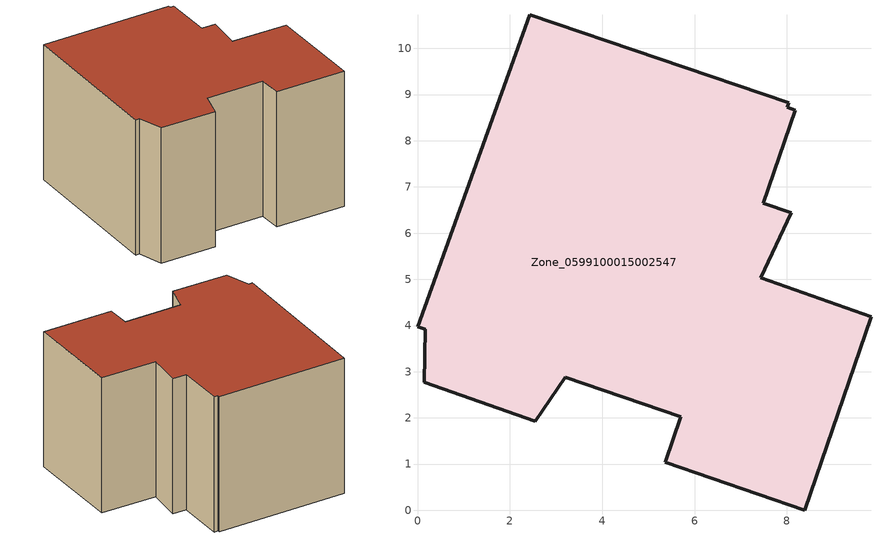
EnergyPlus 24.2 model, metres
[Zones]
Zone_0599100015002547
 floor ground (C_G): 2.55,1.93 0.15,2.77 0.17,3.91 0,3.97 2.43,10.73 8.03,8.82 8.01,8.72 8.18,8.66 7.49,6.65 8.09,6.44 7.43,5.03 9.82,4.19 8.39,0 5.36,1.04 5.7,2.03 3.2,2.88 z0.84
 wall outside (C_F): 0.15,2.77 2.55,1.93 3.2,2.88 5.7,2.03 5.36,1.04 8.39,0 9.82,4.19 7.43,5.03 8.09,6.44 7.49,6.65 8.18,8.66 8.01,8.72 8.03,8.82 2.43,10.73 0,3.97 0.17,3.91 0.15,2.77 z0.84:7.07
 roof outside (C_R): 8.18,8.66 8.01,8.72 8.03,8.82 2.43,10.73 0,3.97 0.17,3.91 0.15,2.77 2.55,1.93 3.2,2.88 5.7,2.03 5.36,1.04 8.39,0 9.82,4.19 7.43,5.03 8.09,6.44 7.49,6.65 z7.07
[BUILDING]
Pand.0599100015002547: North Axis=0; Terrain=City; Loads Convergence Tolerance Value=0.04; Temperature Convergence Tolerance Value=0.4; Solar Distribution=FullExterior; Maximum Number of Warmup Days=25; Minimum Number of Warmup Days=1
[Site:Location]
Rotterdam.The.Hague.AP_ZH_NLD Design_Conditions: Latitude=51.96; Longitude=4.45; Time Zone=1; Elevation=-4.5
[SITE:GROUNDTEMPERATURE:BUILDINGSURFACE]
18, 18, 18, 18, 18, 18, 18, 18, 18, 18, 18, 18
[MATERIAL] Thermal Absorptance=0.9; Solar Absorptance=0.7; Visible Absorptance=0.7
Name | Roughness | Thickness | Conductivity | Density | Specific Heat
G.TC.1946-1964 | MediumSmooth | 0.15 | 1 | 540 | 1210
F.TC.1946-1964 | Rough | 0.3 | 0.857143 | 1920 | 840
R.TC.1946-1964 | MediumRough | 0.2 | 0.235294 | 1500 | 1000
[CONSTRUCTION]
C_G: G.TC.1946-1964
C_F: F.TC.1946-1964
C_R: R.TC.1946-1964
[ZONE]
Zone_0599100015002547: Type=1; Multiplier=1; Ceiling Height=Autocalculate; Volume=Autocalculate; Floor Area=autocalculate; Part of Total Floor Area=Yes
[ZONEINFILTRATION:DESIGNFLOWRATE]
Infil_Zone_0599100015002547: Zone or ZoneList or Space or SpaceList=Zone_0599100015002547; Schedule=AlwaysOn; Design Flow Rate Calculation Method=Flow/Area; Flow Rate per Floor Area=0.003; Constant Term Coefficient=1; Temperature Term Coefficient=0; Velocity Term Coefficient=0; Velocity Squared Term Coefficient=0
[HVACTEMPLATE:ZONE:IDEALLOADSAIRSYSTEM]
Zone_0599100015002547: Maximum Heating Supply Air Temperature=50; Minimum Cooling Supply Air Temperature=13; Maximum Heating Supply Air Humidity Ratio=0.0156; Minimum Cooling Supply Air Humidity Ratio=0.0077; Heating Limit=NoLimit; Cooling Limit=NoLimit; Dehumidification Control Type=ConstantSensibleHeatRatio; Cooling Sensible Heat Ratio=0.7; Dehumidification Setpoint=60; Humidification Control Type=None; Humidification Setpoint=30; Outdoor Air Method=None; Outdoor Air Flow Rate per Person=0.00944; Outdoor Air Flow Rate per Zone Floor Area=0; Outdoor Air Flow Rate per Zone=0; Demand Controlled Ventilation Type=None; Outdoor Air Economizer Type=NoEconomizer; Heat Recovery Type=None; Sensible Heat Recovery Effectiveness=0.7; Latent Heat Recovery Effectiveness=0.65
[ZONECONTROL:THERMOSTAT]
ThermostatControl_Zone_0599100015002547: Zone or ZoneList=Zone_0599100015002547; Control Type Schedule=DualSetpointControlType; Control 1=Thermostat_Zone_0599100015002547; Temperature Difference Between Cutout And Setpoint=0
[THERMOSTATSETPOINT:DUALSETPOINT]
Thermostat_Zone_0599100015002547: Heating Setpoint Temperature Schedule=HeatingSetpoint_Zone_0599100015002547; Cooling Setpoint Temperature Schedule=CoolingSetpoint_Zone_0599100015002547
[SCHEDULE:COMPACT]
HeatingSetpoint_Zone_0599100015002547: Through: 12/31, For: AllDays, Until: 24:00, 21
CoolingSetpoint_Zone_0599100015002547: Through: 12/31, For: AllDays, Until: 24:00, 24
DualSetpointControlType: Through: 12/31, For: AllDays, Until: 24:00, 4
AlwaysOn: Through: 12/31, For: AllDays, Until: 24:00, 1
